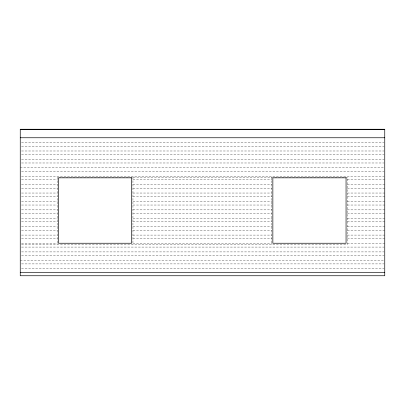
<?xml version="1.0" encoding="UTF-8"?>
<svg xmlns="http://www.w3.org/2000/svg" width="405" height="405" viewBox="0 0 405 405"><rect width="100%" height="100%" fill="white"/><g stroke="black" fill="none" stroke-linecap="round" stroke-linejoin="round"><path stroke-width="0.3" stroke-dasharray="2.02 1.52" d="M21.516 142.58L384.117 142.58M21.516 146.165L384.117 146.165M21.516 150.989L384.117 150.989M21.516 154.573L384.117 154.573M21.516 159.403L384.127 159.403M21.516 162.982L384.117 162.982M20.25 167.812L384.117 167.812M21.516 171.396L384.117 171.396M21.516 176.221L384.117 176.221M21.505 179.805L57.363 179.805M132.946 179.805L271.785 179.805M347.368 179.805L384.75 179.805M21.505 184.629L57.363 184.629M132.946 184.629L271.785 184.629M347.368 184.629L384.75 184.629M21.505 188.214L57.363 188.214M132.946 188.214L271.785 188.214M347.368 188.214L384.75 188.214M21.505 193.038L57.363 193.038M132.946 193.038L271.785 193.038M347.368 193.038L384.75 193.038M21.505 196.622L57.363 196.622M132.946 196.622L271.785 196.622M347.368 196.622L384.75 196.622M21.505 201.452L57.363 201.452M132.946 201.452L271.785 201.452M347.368 201.452L384.75 201.452M21.505 205.031L57.363 205.031M132.946 205.031L271.785 205.031M347.368 205.031L384.75 205.031M21.505 209.861L57.363 209.861M132.946 209.861L271.785 209.861M347.368 209.861L384.75 209.861M21.505 213.445L57.363 213.445M132.946 213.445L271.785 213.445M347.368 213.445L384.75 213.445M21.505 218.27L57.363 218.27M132.946 218.27L271.785 218.27M347.368 218.27L384.75 218.27M21.505 221.854L57.363 221.854M132.946 221.854L271.785 221.854M347.368 221.854L384.75 221.854M21.505 226.678L57.363 226.678M132.946 226.678L271.785 226.678M347.368 226.678L384.75 226.678M21.505 230.263L57.363 230.263M132.946 230.263L271.785 230.263M347.368 230.263L384.75 230.263M21.505 235.087L57.363 235.087M132.946 235.087L271.785 235.087M347.368 235.087L384.75 235.087M21.505 238.672L57.363 238.672M132.946 238.672L271.785 238.672M347.368 238.672L384.75 238.672M21.505 243.501L57.363 243.501M132.946 243.501L271.785 243.501M347.368 243.501L384.75 243.501M21.505 244.483L347.368 244.483L347.368 177.142L57.363 177.142L57.363 244.483M21.516 247.08L384.127 247.08M21.516 251.91L384.117 251.91M21.516 255.494L384.117 255.494M20.25 260.319L384.117 260.319M21.516 263.903L384.117 263.903M21.516 268.728L384.117 268.728M271.785 177.142L271.785 244.483M132.946 177.142L132.946 244.483"/><path stroke-width="0.61" d="M20.25 129.347L384.75 129.347M20.25 137.756L384.75 137.756M20.25 272.312L384.75 272.312M384.75 129.256L20.25 129.256L20.25 275.744L384.75 275.744L384.75 129.256M131.635 177.825L58.421 177.825L58.421 243.238L131.635 243.238L131.635 177.825M346.057 177.825L272.849 177.825L272.849 243.238L346.057 243.238L346.057 177.825"/></g></svg>
